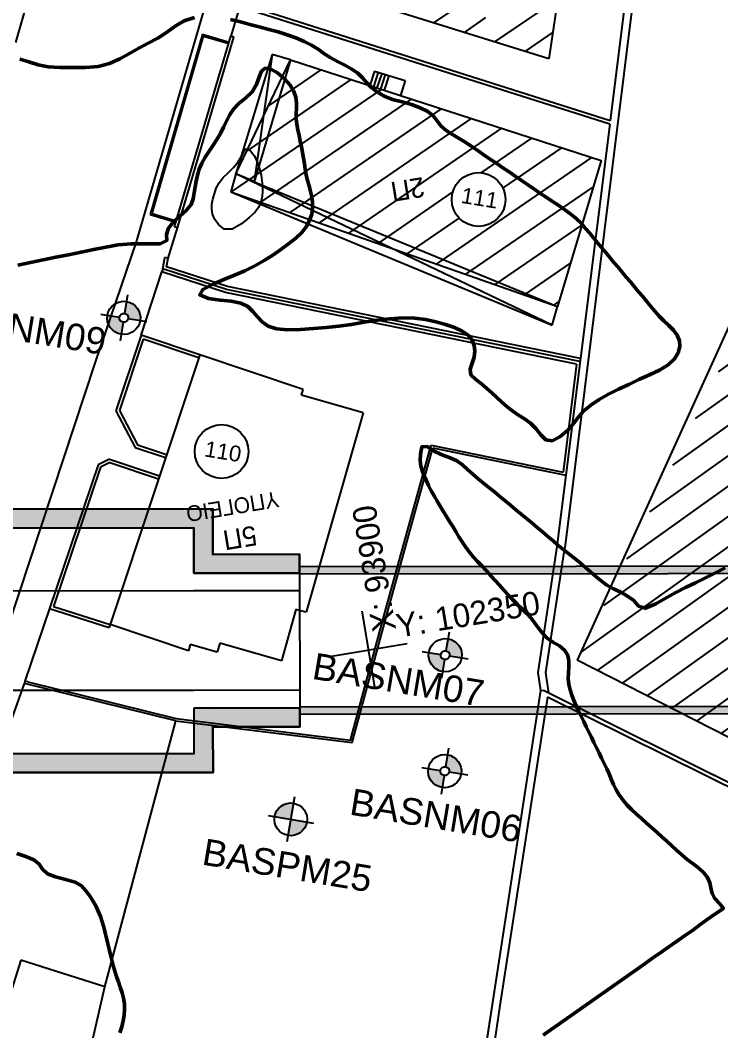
# Model space of a CAD drawing. Header units: metres. Extents: x 93017 to 94633, y 101979 to 102793.
# Drawn here: x 94087.89 to 94096.77, y 102356.58 to 102369.4 of the extents above; entities that cross this region are included whole.
import ezdxf
from ezdxf.enums import TextEntityAlignment as Align

# ---------------------------------------------------------------- set-up
doc = ezdxf.new("R2010")
doc.units = ezdxf.units.M
doc.header["$LTSCALE"] = 0.75
doc.header["$MEASUREMENT"] = 0
for name, color, linetype in [('CG_BR', 253, 'Continuous'), ('CG_KG', 253, 'KG'), ('CG_KR', 253, 'Continuous'), ('CG_KT', 253, 'Continuous'), ('CG_KTISMATA_TXT', 252, 'Continuous'), ('CG_MD', 253, 'Continuous'), ('CG_MD_FRA', 253, 'Continuous'), ('CG_MD_FRT', 253, 'Continuous'), ('CG_MD_FRT_FRA', 253, 'Continuous'), ('CG_SBL_BS', 253, 'Continuous'), ('CG_SBL_PR', 253, 'Continuous'), ('CG_SK', 253, 'Continuous'), ('COREBOREHOLES', 6, 'Continuous'), ('GEOLOGY', 7, 'Continuous'), ('GSLAYER', 7, 'Continuous'), ('HATCH DIAKINDYNEYSHS', 112, 'Continuous'), ('KANABOS', 8, 'Continuous'), ('Od_skari', 8, 'Continuous'), ('OTM Line 0.25', 2, 'Continuous'), ('OTM Solid 252', 252, 'Continuous'), ('OTM Solid 253', 253, 'Continuous'), ('proteinomenes', 3, 'Continuous'), ('ΚΤΗΡΙΑ', 7, 'Continuous')]:
    doc.layers.add(name, color=color, linetype=linetype)
doc.styles.add('ARIAL', font='ARIAL.TTF')
doc.styles.add('GRSIMP', font='grsimp')
doc.styles.add('KTISMATA', font='win-sim.shx')
doc.linetypes.add('KG', pattern='A,5,-0.5,[114,OrizLt.shx,S=1,R=0,X=0,Y=0.5],-0.5', length=6)
doc.linetypes.add('P2', pattern='A,1e-05,[114,OrizLt.shx,S=0.5,R=0,X=0,Y=0],-0.5,[114,OrizLt.shx,S=1,R=0,X=0,Y=0],-0.5', length=1.00001)
doc.linetypes.add('P3', pattern='A,1e-05,[114,OrizLt.shx,S=0.5,R=0,X=0,Y=0],-0.5,[114,OrizLt.shx,S=0.5,R=0,X=0,Y=0],-0.5,[114,OrizLt.shx,S=1,R=0,X=0,Y=0],-0.5', length=1.50001)

# ---------------------------------------------------------------- blocks, each defined once
blk = doc.blocks.new('ARI_KAN')
at = {"layer": 'OTM Solid 252', "style": 'GRSIMP'}
blk.add_text('X:', height=1.499999999999999, rotation=90, dxfattribs=at).set_placement((1.199999999982538, 0.9999999999854481), align=Align.MIDDLE_LEFT)
blk.add_text('Y:', height=1.499999999999999, dxfattribs=at).set_placement((1.999999999985448, 1.199999999982538), align=Align.MIDDLE_LEFT)
blk.add_attdef('X', text='', height=1.499999999999999, rotation=90, dxfattribs=at).set_placement((1.199999999982538, 3.499999999970896), align=Align.MIDDLE_LEFT)
blk.add_attdef('Y', text='', height=1.499999999999999, dxfattribs=at).set_placement((4.5, 1.199999999982538), align=Align.MIDDLE_LEFT)
blk = doc.blocks.new('cross')
at = {"layer": 'GEOLOGY', "color": 6}
for p, q in [((11345.51116500916, -2144.537838589069), (11345.51116500916, -2149.537838589069)), ((11343.01116500916, -2147.037838589069), (11348.01116500916, -2147.037838589069))]:
    blk.add_line(p, q, dxfattribs=at)
blk = doc.blocks.new('XAIDARI')
at = {"layer": 'Od_skari'}
for p, q in [((93910.98803079165, 102356.0400996047), (93910.5189369884, 102353.1985620759)), ((93910.51893877418, 102353.1985621612), (93910.98803350174, 102356.0400995481)), ((93910.98803079165, 102356.0400996047), (93941.8207174417, 102350.9501159172)), ((93941.8207185162, 102350.9501059531), (93910.98803350049, 102356.0400995483)), ((93911.97655058542, 102354.6606690637), (93911.50745678214, 102351.8191315349)), ((93911.97655058542, 102354.6606690637), (93942.80923723547, 102349.5706853762)), ((93942.80923786674, 102349.5706750945), (93911.97655285228, 102354.6606686895)), ((93905.092384138, 102354.0943992049), (93904.89692876438, 102352.9104240375)), ((93905.092384138, 102354.0943992049), (93910.5189369884, 102353.1985620759)), ((93910.51893877608, 102353.1985621609), (93905.092386212, 102354.094401036)), ((93904.89692171669, 102352.910372982), (93911.50744973446, 102351.8190804794)), ((93906.08090393175, 102352.7149686639), (93910.32348161479, 102352.0145869085)), ((93910.32348302011, 102352.0145870566), (93906.08090556241, 102352.7149701769)), ((93904.7145047183, 102351.8053780555), (93911.32503273607, 102350.7140855529)), ((93905.89847982301, 102351.6099223015), (93910.14105750604, 102350.9095405461)), ((93911.32503273607, 102350.7140855529), (94019.85608974418, 102332.7973429722)), ((93903.68836400687, 102345.5895084269), (93910.29889202463, 102344.4982159243)), ((93904.87233911161, 102345.3940526728), (93909.11491679466, 102344.6936709174)), ((93903.50593776579, 102344.4844629667), (93903.31048239219, 102343.3004877993)), ((93903.5059309745, 102344.4844163743), (93910.11645899227, 102343.3931238717)), ((93908.9324893331, 102343.5886264296), (93904.68991187529, 102344.2890095499)), ((93904.68991293316, 102344.289007593), (93908.93249061621, 102343.5886258377)), ((93910.29889202463, 102344.4982159243), (94018.82994903275, 102326.5814733436)), ((93908.73703357902, 102342.4046513251), (93903.31048101677, 102343.3004901999)), ((93903.31048239219, 102343.3004877993), (93908.73703524261, 102342.4046506703)), ((93910.11645899244, 102343.3931238716), (93909.64737405004, 102340.5516316526)), ((93908.26794092463, 102339.5631126763), (93908.73703357902, 102342.4046513251)), ((93908.73703524261, 102342.4046506703), (93908.26794350905, 102339.5631118589)), ((93909.64737405004, 102340.5516316526), (93940.48006070008, 102335.4616479651)), ((93908.26794350905, 102339.5631118589), (93939.10063015911, 102334.4731281714))]:
    blk.add_line(p, q, dxfattribs=at)

msp = doc.modelspace()

# ---------------------------------------------------------------- hatches: boundary and pattern name
at = {"layer": 'COREBOREHOLES'}
h = msp.add_hatch(color=253, dxfattribs=at)
edge = h.paths.add_edge_path()
edge.add_ellipse((94091.32069038588, 102359.2652889137), major_axis=(-0.1210998515356062, 0.1689888606858862), ratio=0.9999999999999435, start_angle=-44.99999999399159, end_angle=45.00000000466547)
edge.add_line((94091.11556669032, 102359.2991515568), (94091.32069038585, 102359.2652889137))
edge.add_line((94091.32069038584, 102359.2652889137), (94091.35455302897, 102359.4704126093))
edge = h.paths.add_edge_path()
edge.add_ellipse((94091.3206903859, 102359.2652889137), major_axis=(-0.1210998515356029, 0.1689888606858815), ratio=0.9999999999999596, start_angle=135.0000000006676, end_angle=225.000000010002)
edge.add_line((94091.52581408145, 102359.2314262706), (94091.32069038585, 102359.2652889137))
edge.add_line((94091.32069038584, 102359.2652889137), (94091.28682774278, 102359.0601652181))
at = {"layer": 'HATCH DIAKINDYNEYSHS', "ltscale": 15}
h = msp.add_hatch(dxfattribs=at)
h.set_pattern_fill('ANSI31', color=256, scale=2.5, angle=180, style=0)
h.set_pattern_definition([(215.625928874179, (93795.67230238154, 102500.5810763946), (0.182028398309623, -0.2540116379397472), [])])
h.paths.add_polyline_path([(94104.26134590452, 102356.5949416142), (94094.94983702223, 102361.2817530563), (94100.60560596596, 102372.818536095), (94100.19871736014, 102373.0265869573), (94102.02163435769, 102376.6026326254), (94103.59970761462, 102375.8094753365), (94103.66734976492, 102375.9440567996), (94105.61255879376, 102374.9540748157), (94104.40111140876, 102372.4791282159), (94107.16074196008, 102371.1283325199), (94106.42921996824, 102369.9303109435), (94105.30071895465, 102367.4959582628), (94109.99743606936, 102365.107850472), (94109.81270623108, 102363.9888454678), (94108.10212680003, 102360.5820771805), (94103.01734701685, 102363.1584647277), (94102.73239917528, 102362.5953628682), (94106.84435651566, 102360.5145788167), (94104.990072853, 102356.8263283766)])
h = msp.add_hatch(dxfattribs=at)
h.set_pattern_fill('ANSI31', color=256, scale=0.09999999999999998, angle=529.4408011586834, style=0)
h.set_pattern_definition([(214.4408011586833, (109260.2785531341, 125634.6140723832), (0.1795635332584616, -0.2618457323000268), [])])
h.paths.add_polyline_path([(94094.70290868476, 102365.7678185889), (94095.25671523673, 102367.6186607139), (94092.71108741147, 102368.4433249365), (94091.31815090217, 102368.8945711447), (94090.62304921038, 102367.4507349878), (94090.56292060946, 102367.2232390908)])
h.paths.add_polyline_path([(94093.36527045324, 102367.0689793901, -1), (94094.03807940203, 102367.1808544954, -1)], flags=16)
h.paths.add_polyline_path([(94092.2773983398, 102370.356040993), (94092.07148598015, 102369.6958658252), (94094.59356518378, 102368.9092150917), (94094.8582634136, 102370.7021169092), (94092.10267334312, 102371.5779847779), (94091.7844220658, 102370.5018287021)])
h.paths.add_polyline_path([(94094.26370131786, 102369.8014478772, -1), (94093.5908923691, 102369.6895727719, -1)], flags=16)
h.paths.add_polyline_path([(94093.96239336068, 102367.0276027692), (94093.48450743267, 102366.9481395893), (94093.43516462459, 102367.2448837378), (94093.91305055257, 102367.3243469177)], flags=8)
h.paths.add_polyline_path([(94093.05850077787, 102367.485092164), (94092.48894010135, 102367.3903852479), (94092.5504507788, 102367.0204643961), (94093.12001145529, 102367.1151713122)], flags=24)
h.paths.add_polyline_path([(94094.18801527651, 102369.648196151), (94093.67406248604, 102369.56273575), (94093.62471967793, 102369.8594798985), (94094.13867246843, 102369.9449402995)], flags=8)
h.paths.add_polyline_path([(94093.60847357858, 102370.4332929678), (94093.03891290209, 102370.3385860517), (94093.10042357951, 102369.9686651999), (94093.66998425603, 102370.063372116)], flags=24)
at = {"layer": 'OTM Solid 253'}
h = msp.add_hatch(color=256, dxfattribs=at)
h.paths.add_polyline_path([(94066.04297284147, 102348.9890662321), (94063.17427793283, 102350.9332552529), (94068.01108944601, 102358.6217444422), (94067.85677550276, 102358.7188235662), (94067.85480828848, 102360.4079134685), (94066.75481986081, 102360.409541311), (94066.75473272792, 102360.6495509737), (94068.09452520855, 102360.6511113755), (94068.09956592307, 102358.9591064971), (94068.32366195283, 102358.8181281813), (94063.39205105024, 102350.9789479678), (94066.13273637871, 102349.121514363)])
h.paths.add_polyline_path([(94091.4345096633, 102360.6782843667), (94091.43478918135, 102360.4382845294), (94090.33478992748, 102360.4370033301), (94090.33546077007, 102359.8610043331), (94084.08546473643, 102359.853725217), (94084.08676449534, 102358.7377259739), (94074.70490940183, 102358.7267993091), (94074.59686458351, 102358.6462619351), (94074.59746972671, 102358.1266737715), (94073.83747024214, 102358.1257886311), (94073.83686509896, 102358.6453767947), (94073.72863297681, 102358.7256622796), (94070.57877617086, 102358.7219937696), (94069.6893327146, 102357.308154016), (94069.18147126188, 102357.6276485306), (94065.2431225481, 102351.3673360442), (94066.90115399679, 102350.2431017503), (94066.81119738896, 102350.1113278012), (94065.03381988463, 102351.3164860488), (94069.37483702022, 102358.2384666755), (94069.51417875297, 102358.1508791104), (94069.26920911996, 102357.7614807702), (94069.63910153114, 102357.528782274), (94070.54070391481, 102358.9619495912), (94073.67373651775, 102358.9655985067), (94073.99677133851, 102358.7259745695), (94073.99728378827, 102358.2859748679), (94074.43728348987, 102358.2864873177), (94074.43677104011, 102358.7264870192), (94074.75924682477, 102358.9668627564), (94083.84648514005, 102358.9774462931), (94083.84518538127, 102360.0934455357), (94090.09518114575, 102360.1007216947), (94090.09451057212, 102360.6767237243)])
h.paths.add_polyline_path([(94066.7525368918, 102362.3575399733), (94068.09253597165, 102362.3591103827), (94068.0905653808, 102364.051099468), (94069.28787805453, 102364.0524939294), (94069.28401844516, 102367.3664324582), (94071.90670318065, 102367.3694869924), (94071.91028327197, 102364.2955483008), (94071.91056279001, 102364.0555484635), (94073.66780607658, 102364.0575950533), (94073.99026680825, 102364.297974608), (94073.98975198185, 102364.7379743068), (94074.42975168067, 102364.7384891332), (94074.43026650707, 102364.2984894344), (94074.7533163836, 102364.058859303), (94078.65531403257, 102364.0634038025), (94082.25205343962, 102362.95159202), (94082.92083387452, 102362.9523709213), (94083.24514936202, 102364.0087493546), (94083.8406245784, 102364.0094428803), (94083.84185445779, 102362.9534435965), (94090.09185021895, 102362.9607227123), (94090.09252105092, 102362.3847328699), (94091.4325201421, 102362.3862935123), (94091.43224063503, 102362.6262839343), (94090.33224190843, 102362.6250027355), (94090.33157107483, 102363.2010019911), (94084.08157477707, 102363.1937228747), (94084.08034489758, 102364.2497222356), (94083.06771188317, 102364.2485428631), (94082.73725405689, 102363.1721572626), (94082.35258357973, 102363.1717092522), (94078.69617999809, 102364.3034515585), (94074.69841517744, 102364.2987955245), (94074.59017231128, 102364.3790880729), (94074.58956436155, 102364.8986762332), (94073.82956488177, 102364.8977869876), (94073.83017283151, 102364.3781988273), (94073.7221252414, 102364.2976584794), (94072.07028316344, 102364.2957346461), (94072.06651672679, 102367.5296732292), (94069.12383220832, 102367.5262460043), (94069.12759864499, 102364.2923074212), (94067.8502860255, 102364.2908197872), (94067.85225662771, 102362.5988209349), (94066.75225737375, 102362.5975398106)])
msp.add_hatch(color=256, dxfattribs=at).paths.add_polyline_path([(94066.7525368918, 102362.3575399733), (94066.75225737375, 102362.5975398106), (94067.85225662771, 102362.5988209349), (94067.8502860255, 102364.2908197872), (94069.12759864499, 102364.2923074212), (94069.12383220832, 102367.5262460043), (94072.06651672679, 102367.5296732292), (94072.07028316344, 102364.2957346461), (94073.7221252414, 102364.2976584794), (94073.83017283151, 102364.3781988273), (94073.82956488177, 102364.8977869876), (94074.58956436155, 102364.8986762332), (94074.59017231128, 102364.3790880729), (94074.69841517744, 102364.2987955245), (94078.69617999809, 102364.3034515585), (94082.35258357973, 102363.1717092522), (94082.73725405689, 102363.1721572626), (94083.06771188317, 102364.2485428631), (94084.08034489758, 102364.2497222356), (94084.08157477707, 102363.1937228747), (94090.33157107483, 102363.2010019911), (94090.33224190843, 102362.6250027355), (94091.43224063503, 102362.6262839343), (94091.4325201421, 102362.3862935123), (94090.09252105092, 102362.3847328699), (94090.09185021895, 102362.9607227123), (94083.84185445779, 102362.9534435965), (94083.8406245784, 102364.0094428803), (94083.24514936202, 102364.0087493546), (94082.92083387452, 102362.9523709213), (94082.25205343962, 102362.95159202), (94078.65531403257, 102364.0634038025), (94074.7533163836, 102364.058859303), (94074.43026650707, 102364.2984894344), (94074.42975168067, 102364.7384891332), (94073.98975198185, 102364.7379743068), (94073.99026680825, 102364.297974608), (94073.66780607658, 102364.0575950533), (94071.91056279001, 102364.0555484635), (94071.91028327197, 102364.2955483008), (94071.90670318065, 102367.3694869924), (94069.28401844516, 102367.3664324582), (94069.28787805453, 102364.0524939294), (94068.0905653808, 102364.051099468), (94068.09253597165, 102362.3591103827)])
h = msp.add_hatch(color=256, dxfattribs=at)
h.paths.add_polyline_path([(94109.55249038136, 102362.4125823107), (94109.56737943889, 102362.5027730997), (94109.4286403128, 102362.5010592732), (94109.13005873532, 102362.4978363179), (94108.8313636537, 102362.4950427676), (94108.53255596437, 102362.4926440173), (94108.23363636559, 102362.4906054212), (94107.93506044292, 102362.4888944582), (94107.63586443232, 102362.4874714753), (94107.33655813761, 102362.4863046082), (94107.03714188698, 102362.4853590355), (94106.7376159312, 102362.4845998972), (94106.43798045564, 102362.4839922944), (94106.1382355928, 102362.4835012901), (94105.83838143409, 102362.4830919087), (94105.53842208674, 102362.4827291412), (94105.43842417636, 102362.482612534), (94091.43246293854, 102362.466310556), (94091.43256769227, 102362.3763106169), (94105.43852893013, 102362.392612595), (94105.5385270353, 102362.3927292024), (94105.83849027901, 102362.3930919745), (94106.1383584665, 102362.3935013739), (94106.43812788112, 102362.3939924151), (94106.73779843134, 102362.3946000822), (94107.03736998473, 102362.3953593246), (94107.33684235578, 102362.396305057), (94107.63621529369, 102362.3974721592), (94107.93548847013, 102362.398895476), (94108.23420111113, 102362.4006071798), (94108.53322408875, 102362.4026464808), (94108.83214573548, 102362.405046146), (94109.13096529219, 102362.4078408605), (94109.42968186183, 102362.4110652729)])
h.paths.add_polyline_path([(94109.25839824643, 102360.6311128208), (94109.27328319754, 102360.7212787353), (94109.14796826986, 102360.7199260584), (94108.84681411352, 102360.7171095095), (94108.5457551328, 102360.7146926864), (94108.2447920962, 102360.7126401544), (94107.94351460977, 102360.7109145576), (94107.64279458974, 102360.7094849813), (94107.3421721012, 102360.7083134712), (94107.04164747469, 102360.7073647443), (94106.74122096249, 102360.7066035519), (94106.44089275107, 102360.7059946795), (94106.14066297331, 102360.705502947), (94105.8405317211, 102360.705093209), (94105.54049540384, 102360.70473035), (94105.440493645, 102360.7046137384), (94091.43453190135, 102360.6883117597), (94091.43463665512, 102360.5983118207), (94105.44059839874, 102360.6146137993), (94105.5406003524, 102360.6147304112), (94105.84064056553, 102360.6150932748), (94106.14078584083, 102360.6155030309), (94106.44104015769, 102360.6159948002), (94106.74140342424, 102360.6166037369), (94107.04187550748, 102360.6173650332), (94107.34245622097, 102360.6183139196), (94107.64314531235, 102360.6194856646), (94107.94394245095, 102360.6209155745), (94108.2453567216, 102360.6226419121), (94108.54642325718, 102360.62469515), (94108.84759619532, 102360.6271128879), (94109.1488748267, 102360.6299306009)])
at = {"layer": 'proteinomenes'}
h = msp.add_hatch(color=253, dxfattribs=at)
edge = h.paths.add_edge_path()
edge.add_ellipse((94089.20464720784, 102365.6239826226), major_axis=(0.1713547047440084, 0.1227952494613624), ratio=0.9999999999999957, start_angle=405.0000000108557, end_angle=675.000000000848)
edge.add_line((94089.41264263514, 102365.5896459025), (94089.26012740393, 102365.6148237291))
edge.add_ellipse((94089.20464720782, 102365.6239826226), major_axis=(0.0457067385864361, 0.032754107190529), ratio=1, start_angle=405.00000002077604, end_angle=675.0000000020934, ccw=False)
edge.add_line((94089.21380610128, 102365.6794628187), (94089.2389839279, 102365.8319780499))
edge = h.paths.add_edge_path(flags=17)
edge.add_ellipse((94089.20464720782, 102365.6239826226), major_axis=(0.0457067385864361, 0.032754107190529), ratio=1, start_angle=584.9999999795186, end_angle=854.9999999969039, ccw=False)
edge.add_line((94089.1954883143, 102365.5685024265), (94089.17031048768, 102365.4159871953))
edge.add_ellipse((94089.20464720784, 102365.6239826226), major_axis=(0.1713547047440084, 0.1227952494613624), ratio=0.9999999999999957, start_angle=584.9999999893832, end_angle=854.9999999990893)
edge.add_line((94088.99665178053, 102365.6583193428), (94089.14916701171, 102365.6331415161))
h = msp.add_hatch(color=253, dxfattribs=at)
edge = h.paths.add_edge_path()
edge.add_ellipse((94093.27898508166, 102361.3469603629), major_axis=(0.1713547047440084, 0.1227952494613624), ratio=0.9999999999999957, start_angle=405.0000000108557, end_angle=675.000000000848)
edge.add_line((94093.48698050897, 102361.3126236428), (94093.33446527776, 102361.3378014694))
edge.add_ellipse((94093.27898508165, 102361.3469603629), major_axis=(0.0457067385864361, 0.032754107190529), ratio=1, start_angle=405.00000002077604, end_angle=675.0000000020934, ccw=False)
edge.add_line((94093.28814397512, 102361.4024405591), (94093.31332180175, 102361.5549557903))
edge = h.paths.add_edge_path(flags=17)
edge.add_ellipse((94093.27898508165, 102361.3469603629), major_axis=(0.0457067385864361, 0.032754107190529), ratio=1, start_angle=584.9999999795186, end_angle=854.9999999969039, ccw=False)
edge.add_line((94093.26982618813, 102361.2914801668), (94093.2446483615, 102361.1389649356))
edge.add_ellipse((94093.27898508166, 102361.3469603629), major_axis=(0.1713547047440084, 0.1227952494613624), ratio=0.9999999999999957, start_angle=584.9999999893832, end_angle=854.9999999990893)
edge.add_line((94093.07098965437, 102361.3812970831), (94093.22350488555, 102361.3561192564))
h = msp.add_hatch(color=253, dxfattribs=at)
edge = h.paths.add_edge_path()
edge.add_ellipse((94093.2728761252, 102359.876643771), major_axis=(0.1713547047440084, 0.1227952494613624), ratio=0.9999999999999957, start_angle=405.0000000108557, end_angle=675.000000000848)
edge.add_line((94093.4808715525, 102359.8423070508), (94093.32835632129, 102359.8674848775))
edge.add_ellipse((94093.27287612518, 102359.876643771), major_axis=(0.0457067385864361, 0.032754107190529), ratio=1, start_angle=405.00000002077604, end_angle=675.0000000020934, ccw=False)
edge.add_line((94093.28203501865, 102359.9321239671), (94093.30721284528, 102360.0846391983))
edge = h.paths.add_edge_path(flags=17)
edge.add_ellipse((94093.27287612518, 102359.876643771), major_axis=(0.0457067385864361, 0.032754107190529), ratio=1, start_angle=584.9999999795186, end_angle=854.9999999969039, ccw=False)
edge.add_line((94093.26371723166, 102359.8211635749), (94093.23853940504, 102359.6686483437))
edge.add_ellipse((94093.2728761252, 102359.876643771), major_axis=(0.1713547047440084, 0.1227952494613624), ratio=0.9999999999999957, start_angle=584.9999999893832, end_angle=854.9999999990893)
edge.add_line((94093.06488069789, 102359.9109804911), (94093.21739592907, 102359.8858026645))

# ---------------------------------------------------------------- linework, layer by layer
at = {"layer": 'CG_BR'}
for p, q in [((94091.08510750142, 102368.9656507633), (94090.62304921038, 102367.4507349878)), ((94091.31815090217, 102368.8945711447), (94091.08510750142, 102368.9656507633)), ((94090.8566131873, 102367.3520949101), (94090.62304921038, 102367.4507349878))]:
    msp.add_line(p, q, dxfattribs=at)
at = {"layer": 'CG_KG'}
for p, q in [((94090.65075012375, 102369.492373688), (94090.5627994512, 102369.1967557067)), ((94089.76586548914, 102366.3829787264), (94089.88450099324, 102366.7668491872)), ((94089.42492498009, 102365.4039340182), (94089.68769943909, 102366.2076081056)), ((94088.2620128504, 102361.9384453688), (94087.95085139165, 102361.0156249781)), ((94086.99522908498, 102358.3227227859), (94087.94552778144, 102360.988158343)), ((94088.96356041738, 102357.1415213093), (94089.86497642475, 102360.5124258646)), ((94088.46858718462, 102354.9869802498), (94088.96356041738, 102357.1415213093))]:
    msp.add_line(p, q, dxfattribs=at)
at = {"layer": 'CG_KR'}
for p, q in [((94087.83408564943, 102369.1173172015), (94089.86808593982, 102376.0376104186)), ((94089.3643594151, 102366.5893845517), (94090.5783998828, 102370.7476868461)), ((94090.20216559191, 102369.2211032582), (94089.53973949602, 102366.9331000978)), ((94090.20216559191, 102369.2211032582), (94090.54032292333, 102369.1209021941)), ((94089.53973949602, 102366.9331000978), (94089.86360803197, 102366.837133017)), ((94089.56447785415, 102366.9466293076), (94089.86929012695, 102366.856308882)), ((94088.84693130257, 102365.0632267234), (94089.3643594151, 102366.5893845517)), ((94088.31068612167, 102363.4354609419), (94088.84693130257, 102365.0632267234)), ((94086.89113143148, 102359.1579674912), (94088.31068612167, 102363.4354609419))]:
    msp.add_line(p, q, dxfattribs=at)
at = {"layer": 'CG_KR', "flags": 128}
for points in [[(94079.35426066362, 102343.7898844952, 1.46819328845689e-06), (94076.78715320272, 102345.638087214, 7.322925953165289e-06)], [(94078.30565908091, 102345.5334307156, -3.369902309286781e-06), (94080.41938797027, 102344.0085562781, -0.000360919295216084)]]:
    msp.add_lwpolyline(points, format="xyb", dxfattribs=at)
at = {"layer": 'CG_KR'}
msp.add_lwpolyline([(94089.56447785415, 102366.9466293076), (94090.21577971434, 102369.1962096361), (94090.53464082835, 102369.1017263291)], dxfattribs=at)
at = {"layer": 'CG_KT'}
for p, q in [((94094.8582634136, 102370.7021169092), (94094.59356518378, 102368.9092150917)), ((94094.59356518378, 102368.9092150917), (94091.59044594629, 102369.8459049259)), ((94091.31815090217, 102368.8945711447), (94090.85605884879, 102367.3502422902)), ((94090.85605884879, 102367.3502422902), (94094.70290868479, 102365.7678185889)), ((94096.88997738968, 102365.5518181684), (94094.94983702223, 102361.2817530563)), ((94090.1679151936, 102365.1556426115), (94089.03115898842, 102361.7340386703)), ((94091.48001525577, 102364.7146919715), (94090.1679151936, 102365.1556426115)), ((94091.45861774936, 102364.6429760359), (94091.48001525577, 102364.7146919715)), ((94092.23916460612, 102364.4192119826), (94091.45861774936, 102364.6429760359)), ((94092.23916460612, 102364.4192119826), (94091.51416861938, 102361.8902385823)), ((94091.3869336631, 102361.9267137911), (94091.20210539928, 102361.2747144263)), ((94091.51416861938, 102361.8902385823), (94091.3869336631, 102361.9267137911)), ((94090.02449691697, 102361.4006589474), (94089.03115898842, 102361.7340386704)), ((94090.04494379708, 102361.4829157611), (94090.02449691697, 102361.4006589474)), ((94090.38912773179, 102361.3842464863), (94090.04494379708, 102361.4829157611)), ((94090.42006094856, 102361.4989078038), (94090.38912773179, 102361.3842464863)), ((94091.20210539928, 102361.2747144263), (94090.42006094856, 102361.4989078038)), ((94098.81183035116, 102359.3182502674), (94094.94983702223, 102361.2817530563)), ((94087.8993352358, 102357.4815537222), (94087.38367206315, 102355.8676436573)), ((94088.96356041738, 102357.1415213093), (94087.8993352358, 102357.4815537222))]:
    msp.add_line(p, q, dxfattribs=at)
msp.add_lwpolyline([(94091.31815090217, 102368.8945711447), (94092.71108741147, 102368.4433249365), (94095.25671523673, 102367.6186607139), (94094.70290868476, 102365.7678185889)], dxfattribs=at)
at = {"layer": 'CG_MD'}
for p, q in [((94095.81840625839, 102370.9134024729), (94094.79334351429, 102362.7092336243)), ((94095.36379991318, 102368.081506212), (94090.67174442639, 102369.5699958973)), ((94095.3688432342, 102368.1218708215), (94090.72196726216, 102369.5960279308)), ((94089.84614926335, 102366.7782133771), (94090.5627994512, 102369.1967557067)), ((94089.88450099324, 102366.7668491872), (94090.6011511811, 102369.1853915167)), ((94090.6011511811, 102369.1853915167), (94090.5627994512, 102369.1967557067)), ((94089.88450099324, 102366.7668491872), (94089.84614926335, 102366.7782133771)), ((94089.70009972263, 102366.2456374754), (94089.72651736348, 102366.3901707363)), ((94089.76586548914, 102366.3829787264), (94089.72651736348, 102366.3901707363)), ((94089.74573272967, 102366.27283061), (94089.76586548914, 102366.3829787264)), ((94089.70009972263, 102366.2456374754), (94089.68769943909, 102366.2076081056)), ((94090.49552525976, 102365.9441993437), (94089.68769943909, 102366.2076081056)), ((94090.50792554326, 102365.9822287135), (94089.70009972263, 102366.2456374754)), ((94090.51815490643, 102366.020965958), (94089.74573272967, 102366.27283061)), ((94094.9873820915, 102365.068817102), (94090.50792554326, 102365.9822287135)), ((94094.99235597928, 102365.1086259971), (94090.51815490643, 102366.020965958)), ((94094.94309870052, 102365.0370238571), (94090.49552525976, 102365.9441993437)), ((94089.42492498009, 102365.4039340182), (94089.10487497397, 102364.4462656656)), ((94089.45018471446, 102365.3533183504), (94089.14820911695, 102364.4497351437)), ((94090.1679151936, 102365.1556426115), (94089.42492498009, 102365.4039340182)), ((94090.15530379664, 102365.1176826643), (94089.45018471446, 102365.3533183504)), ((94089.10487497397, 102364.4462656656), (94089.34879960943, 102363.9803659208)), ((94089.14820911695, 102364.4497351437), (94089.37674293623, 102364.0132320907)), ((94089.34879960943, 102363.9803659208), (94089.73484404851, 102363.8521107459)), ((94089.37674293623, 102364.0132320907), (94089.74745542606, 102363.8900706347)), ((94092.54777964641, 102361.8934697857), (94093.12121840823, 102363.9748945095)), ((94093.09974090484, 102364.0098857942), (94094.7721961595, 102363.6691921696)), ((94093.12121840823, 102363.9748945095), (94094.80779812287, 102363.6315029382)), ((94089.02481194653, 102363.8316078814), (94088.87800907443, 102363.7585383478)), ((94089.02786174344, 102363.7884448956), (94088.91060727189, 102363.7300827571)), ((94089.02481194653, 102363.8316078814), (94089.65812928035, 102363.6212014692)), ((94089.02786174344, 102363.7884448956), (94089.6455179028, 102363.5832415805)), ((94088.87800907443, 102363.7585383478), (94088.2620128504, 102361.9384453688)), ((94088.91060727189, 102363.7300827571), (94088.31293574828, 102361.9641340362)), ((94094.55576439083, 102361.1264246184), (94094.79334351429, 102362.7092336243)), ((94088.2620128504, 102361.9384453688), (94089.01854761087, 102361.6960787816)), ((94088.31293574828, 102361.9641340362), (94089.03075122103, 102361.7341717192)), ((94092.09904756717, 102360.2379454721), (94092.54777964641, 102361.8934697857)), ((94089.03115898842, 102361.7340386704), (94089.01854761087, 102361.6960787816)), ((94094.59368663421, 102360.8639160324), (94094.55576439083, 102361.1264246184)), ((94087.95085139165, 102361.0156249781), (94087.94412970921, 102360.9885048532)), ((94089.86497642475, 102360.5124258646), (94087.94552778144, 102360.988158343)), ((94087.99012058729, 102361.008013784), (94087.95085139165, 102361.0156249781)), ((94094.53401928267, 102360.8936225138), (94094.48787210084, 102360.896980139)), ((94094.5766494571, 102360.8165441884), (94093.97320580154, 102356.9036741007)), ((94098.85001048763, 102358.6889733053), (94094.5766494571, 102360.8165441884)), ((94089.86497642475, 102360.5124258646), (94092.09904756717, 102360.2379454721)), ((94093.97320580154, 102356.9036741007), (94092.91446895897, 102350.0579108855))]:
    msp.add_line(p, q, dxfattribs=at)
at = {"layer": 'CG_MD', "flags": 128}
for points in [[(94095.71642761418, 102370.9037892536), (94095.3688432342, 102368.1218708215)], [(94095.36379991318, 102368.081506212), (94094.80779812287, 102363.6315029382)], [(94094.94309870052, 102365.0370238571), (94094.7721961595, 102363.6691921696)]]:
    msp.add_lwpolyline(points, dxfattribs=at)
at = {"layer": 'CG_MD'}
msp.add_lwpolyline([(94087.99012058726, 102361.0080137839), (94089.8704339865, 102360.5419809172), (94092.07689544966, 102360.2708926797), (94092.51884070368, 102361.9013781011), (94093.10053641349, 102364.0097237422)], dxfattribs=at)
at = {"layer": 'CG_MD_FRA'}
for p, q in [((94094.48787210084, 102360.896980139), (94093.87437743609, 102356.9189369566)), ((94098.87232554326, 102358.7337174587), (94094.53401928267, 102360.8936225138))]:
    msp.add_line(p, q, dxfattribs=at)
at = {"layer": 'CG_MD_FRT'}
for p, q in [((94094.69426808984, 102362.7228565499), (94094.45468603628, 102361.1267035442)), ((94094.45468603628, 102361.1267035442), (94094.48787210084, 102360.896980139))]:
    msp.add_line(p, q, dxfattribs=at)
at = {"layer": 'CG_MD_FRT', "flags": 128}
msp.add_lwpolyline([(94094.80779812287, 102363.6315029382), (94094.69426808984, 102362.7228565499)], dxfattribs=at)
at = {"layer": 'CG_MD_FRT_FRA'}
msp.add_line((94093.87437743609, 102356.9189369566), (94092.80416294822, 102349.998959599), dxfattribs=at)
at = {"layer": 'CG_SBL_BS'}
for p, q in [((94090.62304921038, 102367.4507349878), (94090.56292060946, 102367.2232390908)), ((94094.63280514526, 102365.5335299486), (94090.62318719807, 102367.450681676, 14.16)), ((94090.56292060946, 102367.2232390908), (94094.63280514526, 102365.5335299486)), ((94090.56292060946, 102367.2232390908), (94094.70290868479, 102365.7678185889)), ((94094.63280514526, 102365.5335299486), (94094.70290868476, 102365.7678185889))]:
    msp.add_line(p, q, dxfattribs=at)
at = {"layer": 'CG_SBL_BS', "flags": 128}
for points in [[(94090.62304921038, 102367.4507349878), (94091.31815090217, 102368.8945711447)], [(94091.08510750142, 102368.9656507633), (94090.8566131873, 102367.3520949101)]]:
    msp.add_lwpolyline(points, dxfattribs=at)
at = {"layer": 'CG_SBL_PR', "linetype": 'P3'}
msp.add_line((94094.80779812287, 102363.6315029382), (94094.69426808984, 102362.7228565499), dxfattribs=at)
at = {"layer": 'CG_SBL_PR', "linetype": 'P2', "flags": 128}
for points in [[(94094.69426808984, 102362.7228565499), (94094.45468603628, 102361.1267035442)], [(94094.45468603628, 102361.1267035442), (94094.48787210084, 102360.896980139)], [(94093.87437743609, 102356.9189369566), (94092.80416294822, 102349.998959599)]]:
    msp.add_lwpolyline(points, dxfattribs=at)
at = {"layer": 'CG_SBL_PR', "linetype": 'P3', "flags": 128}
for points in [[(94094.48787210084, 102360.896980139), (94093.87437743609, 102356.9189369566)], [(94098.87232554326, 102358.7337174587), (94094.53401928267, 102360.8936225138)]]:
    msp.add_lwpolyline(points, dxfattribs=at)
at = {"layer": 'CG_SK'}
for points in [[(94092.38210964503, 102368.7525515026), (94092.3226948324, 102368.5691459466)], [(94092.42777331127, 102368.7377586129), (94092.36835849861, 102368.5543530568)], [(94092.38210964503, 102368.7525515026), (94092.7731031712, 102368.6347592673)], [(94092.47343697748, 102368.7229657231), (94092.41402216483, 102368.5395601671)], [(94092.5191006437, 102368.7081728333), (94092.45968583104, 102368.5247672773)], [(94092.56476430991, 102368.6933799436), (94092.50534949728, 102368.5099743875)], [(94092.7731031712, 102368.6347592673), (94092.71108741147, 102368.4433249365)]]:
    msp.add_lwpolyline(points, dxfattribs=at)
at = {"layer": 'COREBOREHOLES', "color": 253}
for p, q in [((94091.36809808624, 102359.5524620875), (94091.27328268552, 102358.9781157399)), ((94091.03351721207, 102359.312696614), (94091.60786355968, 102359.2178812133))]:
    msp.add_line(p, q, dxfattribs=at)
msp.add_ellipse((94091.32069038591, 102359.2652889137), major_axis=(0.1689888606937459, 0.1210998515412385), ratio=0.9999999999999951, start_param=5.497787143782135, end_param=11.78097245096172, dxfattribs=at)
at = {"layer": 'GEOLOGY', "color": 2}
msp.add_lwpolyline([(94073.82956488177, 102364.8977869876), (94074.58956436155, 102364.8986762332), (94074.59017231128, 102364.3790880729), (94074.69841517744, 102364.2987955245), (94078.69617999809, 102364.3034515585), (94082.35258357973, 102363.1717092522), (94082.73725405689, 102363.1721572626), (94083.06771188317, 102364.2485428631), (94084.08034489758, 102364.2497222356), (94084.08157477707, 102363.1937228747), (94090.33157107483, 102363.2010019911), (94090.33224190843, 102362.6250027355), (94091.43224063503, 102362.6262839343), (94091.4325201421, 102362.3862935123), (94090.09252105092, 102362.3847328699), (94090.09185021895, 102362.9607227123), (94083.84185445779, 102362.9534435965), (94083.8406245784, 102364.0094428803), (94083.24514936202, 102364.0087493546), (94082.92083387452, 102362.9523709213), (94082.25205343962, 102362.95159202), (94078.65531403257, 102364.0634038025), (94074.7533163836, 102364.058859303), (94074.43026650707, 102364.2984894344)], dxfattribs=at)
at = {"layer": 'GSLAYER', "color": 1, "lineweight": 50, "flags": 128}
for points in [[(94090.10254100457, 102369.4324308506), (94089.9705811113, 102369.3894105128), (94089.85627362537, 102369.3216113667), (94089.74786415193, 102369.2444720298), (94089.63424230219, 102369.1726200296), (94089.51403830608, 102369.1086097666), (94089.39312417977, 102369.0459752397), (94089.27472414452, 102368.9782208566), (94089.15459375922, 102368.9082036701), (94089.02515935228, 102368.8486306675), (94088.87916329643, 102368.8120451912), (94088.71843997212, 102368.7986038336), (94088.55332969144, 102368.7968749456), (94088.39373028663, 102368.7985158932), (94088.24671034701, 102368.808179809), (94088.11855948716, 102368.8333826555), (94088.00217885559, 102368.8687410209), (94087.88636856727, 102368.9041326816)], [(94087.86243946347, 102366.2938525275), (94088.02244750346, 102366.3267807514), (94088.18286656815, 102366.3601684195), (94088.34212147101, 102366.3927507396), (94088.50163149444, 102366.425222718), (94088.6628320679, 102366.4583801155), (94088.82333317166, 102366.4913607629), (94088.97872617168, 102366.5223795537), (94089.13198485656, 102366.5480401434), (94089.29969594331, 102366.5620006656), (94089.4921975871, 102366.560873761), (94089.66443161276, 102366.5647711753), (94089.74799900877, 102366.6037616472), (94089.74717051815, 102366.681708996), (94089.77105338877, 102366.7632474658), (94089.83374573794, 102366.8401277621), (94089.91545281105, 102366.9140721431), (94089.99636720875, 102366.9868065872), (94090.05668153171, 102367.0600570728), (94090.08299019997, 102367.1350285436), (94090.09589839866, 102367.2101873497), (94090.10753675664, 102367.2849014206), (94090.12053837292, 102367.3594042838), (94090.13749639105, 102367.4339331072), (94090.16100395456, 102367.5087250588), (94090.19364868154, 102367.5840168069), (94090.23620910212, 102367.6598814366), (94090.28505730187, 102367.7359935888), (94090.33590721193, 102367.8119683915), (94090.38479988475, 102367.8875607721), (94090.4296740058, 102367.9633366314), (94090.46917201387, 102368.0401478415), (94090.50475595461, 102368.1180825902), (94090.54350634746, 102368.1957060637), (94090.59316981831, 102368.2714028864), (94090.66149298896, 102368.3435576842), (94090.74944338037, 102368.4130392365), (94090.83155068185, 102368.490404217), (94090.88479927354, 102368.5827690684), (94090.9187094931, 102368.6760382486), (94090.95023552765, 102368.7512696791), (94090.99632970573, 102368.7895232853), (94091.06753994446, 102368.7787639369), (94091.15368112756, 102368.7293099154), (94091.24038022902, 102368.6559947157), (94091.31326422284, 102368.5736518326), (94091.36088615915, 102368.4948391778), (94091.38575023643, 102368.4212649803), (94091.39451397324, 102368.3514074693), (94091.39383558687, 102368.2837443308), (94091.39037329482, 102368.2167532504), (94091.39069482477, 102368.1489317961), (94091.39780236976, 102368.0795609463), (94091.41003855178, 102368.0089454687), (94091.4254317721, 102367.9374591708), (94091.44201043187, 102367.8654758603), (94091.45780293236, 102367.7933693445), (94091.47117449675, 102367.7214782476), (94091.48258947971, 102367.6499219251), (94091.4933194931, 102367.5787354088), (94091.50463783232, 102367.5079535546), (94091.51781779274, 102367.4376112186), (94091.5341108919, 102367.3677405453), (94091.55321581225, 102367.2981803508), (94091.57227099457, 102367.2284506998), (94091.58817569146, 102367.1580418779), (94091.59782915562, 102367.0864441711), (94091.5981306397, 102367.013147865), (94091.5861250248, 102366.9377648938), (94091.56005685922, 102366.8609093144), (94091.51876077027, 102366.7836880967), (94091.46107549511, 102366.707211644), (94091.38583977087, 102366.6325903591), (94091.2928876403, 102366.560720603), (94091.19338720327, 102366.4900253783), (94091.09245164346, 102366.4197387894), (94090.98488996111, 102366.3509555613), (94090.86692090219, 102366.2847548703), (94090.74029051841, 102366.2220214354), (94090.60790587458, 102366.1635987164), (94090.47268722998, 102366.1087562972), (94090.33759787312, 102366.0516310622), (94090.20641635204, 102365.9854420033), (94090.16793650322, 102365.9174892258), (94090.27965359227, 102365.8702169894), (94090.42457490685, 102365.8479029149), (94090.56764097276, 102365.8347626516), (94090.68908795968, 102365.8118699288), (94090.7771895623, 102365.7670016434), (94090.84229023464, 102365.7063413521), (94090.89847685595, 102365.639197358), (94090.95908908456, 102365.5744699336), (94091.0363128806, 102365.5204293591), (94091.14223476758, 102365.4852915679), (94091.28311051778, 102365.4737001701), (94091.44525226249, 102365.4780799152), (94091.61098113007, 102365.4884138277), (94091.77187285098, 102365.5004731033), (94091.93086264894, 102365.5171335856), (94092.09101903084, 102365.5405850431), (94092.25266226995, 102365.5675406758), (94092.41524151148, 102365.5930643772), (94092.57737533844, 102365.612716271), (94092.73681647645, 102365.6225743449), (94092.89030159332, 102365.6193670341), (94093.03087056227, 102365.6022786166), (94093.15810132227, 102365.574064891), (94093.28061427426, 102365.5407401206), (94093.39454865767, 102365.5021686383), (94093.49330782928, 102365.4568922701), (94093.57029514594, 102365.4034528423), (94093.62005957562, 102365.3409154094), (94093.64660621464, 102365.2726126379), (94093.65455569274, 102365.2011847443), (94093.6447616741, 102365.1266796421), (94093.61877386394, 102365.0492265863), (94093.59428444112, 102364.9723279412), (94093.60363818091, 102364.9025478568), (94093.66498970546, 102364.8436112543), (94093.73747355904, 102364.7873751846), (94093.80531006842, 102364.7304621848), (94093.87018247237, 102364.6728890224), (94093.9338219066, 102364.6146817746), (94093.99795948321, 102364.5558666933), (94094.06423770013, 102364.4971271918), (94094.13401033709, 102364.4412878104), (94094.20816185989, 102364.3907958533), (94094.28435151515, 102364.3417161296), (94094.3587149168, 102364.2870982803), (94094.42738016913, 102364.2199779348), (94094.48974820913, 102364.1416987168), (94094.5554168036, 102364.0794886174), (94094.63591031928, 102364.0654925743), (94094.73384236236, 102364.1136123098), (94094.83303308257, 102364.1992732487), (94094.91492020132, 102364.2930232122), (94094.96947036183, 102364.3709338095), (94095.0363465116, 102364.444252019), (94095.12555528613, 102364.5176139917), (94095.23188069684, 102364.5891140472), (94095.35010804681, 102364.6568495264), (94095.47551978598, 102364.7200279657), (94095.60463241173, 102364.7806126948), (94095.73420876381, 102364.8409674644), (94095.86686223157, 102364.9012229387), (94095.9964841911, 102364.9626936544), (94096.10607505817, 102365.0295742526), (94096.18471760314, 102365.1035526857), (94096.23316930642, 102365.1815246928), (94096.25348981362, 102365.2598515024), (94096.2477387703, 102365.3348943433), (94096.2185972847, 102365.4037829215), (94096.17175669182, 102365.4673692773), (94096.11381850691, 102365.5276309454), (94096.05138444036, 102365.5865457022), (94095.99105620262, 102365.6460913241), (94095.93799830021, 102365.707815063), (94095.88644058767, 102365.7699885065), (94095.83454946941, 102365.8320622029), (94095.78243290583, 102365.8940682719), (94095.7301988574, 102365.9560388333), (94095.67795528454, 102366.018006007), (94095.62580704654, 102366.0800010125), (94095.57378047516, 102366.1420322742), (94095.52181915246, 102366.2040841956), (94095.46986271412, 102366.2661400347), (94095.41786606886, 102366.3281860753), (94095.36586233121, 102366.390224095), (94095.31390271374, 102366.4522603903), (94095.26197901412, 102366.5142975638), (94095.21005257592, 102366.5763363237), (94095.15808449523, 102366.6383773631), (94095.10603586817, 102366.7004213749), (94095.05386777798, 102366.7624690478), (94095.00047936648, 102366.8241638691), (94094.94086245648, 102366.8838346693), (94094.87228851451, 102366.9405542428), (94094.79706025735, 102366.9950518514), (94094.71792127562, 102367.0482019084), (94094.63761499702, 102367.1008787796), (94094.55820681417, 102367.1537581891), (94094.47953892392, 102367.2068642156), (94094.40118045223, 102367.2601112641), (94094.32302735138, 102367.3134564132), (94094.24500948598, 102367.3668611692), (94094.16705672076, 102367.4202870386), (94094.08903626309, 102367.4736771397), (94094.01054427397, 102367.5268957541), (94093.9315797427, 102367.579948937), (94093.85272766318, 102367.6330432301), (94093.77460815778, 102367.6863971936), (94093.69784134888, 102367.7402293876), (94093.62211435707, 102367.7944426476), (94093.54166548609, 102367.8470943875), (94093.45581475773, 102367.8979321212), (94093.37042616677, 102367.948891447), (94093.29159378374, 102368.0019848934), (94093.22541167916, 102368.0592249891), (94093.17570052453, 102368.1218777126), (94093.12677610648, 102368.184803933), (94093.05642786331, 102368.2406230715), (94092.96305103731, 102368.2881228974), (94092.85282341266, 102368.3284217422), (94092.73193686231, 102368.3626421566), (94092.60906153332, 102368.3937226131), (94092.50475562099, 102368.4344797035), (94092.41911149878, 102368.4850411203), (94092.34770811035, 102368.5424784789), (94092.28612439934, 102368.6038633948), (94092.22993930941, 102368.6662674836), (94092.17077952286, 102368.7260421531), (94092.09437973012, 102368.7794902144), (94092.00551717464, 102368.828584611), (94091.9119424304, 102368.8761180398), (94091.82140607151, 102368.9248831975), (94091.74124920106, 102368.9775217223), (94091.66681333949, 102369.0322484685), (94091.58334099103, 102369.0835038998), (94091.48932719705, 102369.1304247517), (94091.38672446011, 102369.1733756282), (94091.27746730833, 102369.2127248131), (94091.16302651854, 102369.2489355431), (94091.04437929636, 102369.2825721133), (94090.92247900579, 102369.3142037503), (94090.80237373218, 102369.3455432286), (94090.68370372776, 102369.3768508751), (94090.5569146414, 102369.4058548171)], [(94094.52039419123, 102356.5296112497), (94094.61983390854, 102356.5994304271), (94094.71927367986, 102356.6692496088), (94094.81871347473, 102356.7390687923), (94094.91815320088, 102356.8088879705), (94095.01759276618, 102356.8787071358), (94095.1170321973, 102356.9485262906), (94095.21647181918, 102357.0183454604), (94095.31591200258, 102357.0881646747), (94095.41534948588, 102357.1579836753), (94095.51478142905, 102357.2278022375), (94095.61421738562, 102357.2976211173), (94095.71366758182, 102357.367441124), (94095.81313748335, 102357.43726269), (94095.91260305376, 102357.5070839134), (94096.01202897017, 102357.5769019986), (94096.11152252628, 102357.6467254367), (94096.2123726772, 102357.7166562313), (94096.31314307032, 102357.7865807142), (94096.41156325888, 102357.8563192093), (94096.5056239045, 102357.925712704), (94096.59805279627, 102357.9949770669), (94096.69570187674, 102358.064654539), (94096.80556086329, 102358.1352982644), (94096.75370224635, 102358.196778916), (94096.69497941923, 102358.2602708112), (94096.66380918355, 102358.3269373424), (94096.64696088253, 102358.3948216109), (94096.63120385943, 102358.461966718), (94096.60332156904, 102358.5264180387), (94096.55528421077, 102358.5870566317), (94096.49196207817, 102358.6448420082), (94096.42019719255, 102358.7010513627), (94096.34683157524, 102358.7569618892), (94096.278557238, 102358.8138227827), (94096.21565648486, 102358.8716868542), (94096.15253296433, 102358.9295095672), (94096.08873788349, 102358.9872070096), (94096.02452275081, 102359.0448259602), (94095.96013907477, 102359.102413198), (94095.89583836374, 102359.1600155019), (94095.83184517737, 102359.2176748594), (94095.76732984968, 102359.2752628419), (94095.70293186649, 102359.3329987592), (94095.64049886397, 102359.3913441564), (94095.58187909273, 102359.4507606993), (94095.52892080336, 102359.5117100533), (94095.48341654902, 102359.5746395509), (94095.44539105328, 102359.6395415981), (94095.41277918633, 102359.7058708053), (94095.38339515033, 102359.7730507307), (94095.35505314739, 102359.8405049326), (94095.32556737962, 102359.9076569692), (94095.29344827429, 102359.9741103124), (94095.26096577948, 102360.0404472408), (94095.22868400556, 102360.1068293185), (94095.1964855887, 102360.1732454093), (94095.16425316516, 102360.2396843767), (94095.13186953485, 102360.3061350847), (94095.09928753498, 102360.3725864387), (94095.06663877872, 102360.4390274501), (94095.03408299305, 102360.5054471475), (94095.00177990488, 102360.5718345591), (94094.96988924124, 102360.6381787132), (94094.93860529491, 102360.7044805106), (94094.90887752647, 102360.7710002318), (94094.88238906837, 102360.838250154), (94094.86085331877, 102360.9067529498), (94094.84598367583, 102360.9770312915), (94094.83949353761, 102361.0496078518), (94094.84184823782, 102361.124643852), (94094.84693890941, 102361.2003965626), (94094.84649978168, 102361.2744985948), (94094.83226381737, 102361.3445821925), (94094.79596397918, 102361.4082796001), (94094.72958743593, 102361.4633002428), (94094.6427964085, 102361.5127199723), (94094.56840799973, 102361.5666021618), (94094.51043750506, 102361.6260312985), (94094.4621593657, 102361.6887508419), (94094.41683882254, 102361.7525013895), (94094.36783354214, 102361.8150543563), (94094.31237183663, 102361.8754717467), (94094.25287688297, 102361.9345476887), (94094.19213633699, 102361.9931978385), (94094.13293554747, 102362.05233709), (94094.07685801011, 102362.1124832685), (94094.02236532464, 102362.1731234172), (94093.96823820763, 102362.2338619378), (94093.91400270702, 102362.2945601326), (94093.85921108202, 102362.3550883382), (94093.80341559177, 102362.415316891), (94093.74616849548, 102362.4751161278), (94093.6874473104, 102362.5344785553), (94093.63124377336, 102362.5945499566), (94093.58108144166, 102362.6563457865), (94093.5358091121, 102362.7195457509), (94093.49380658078, 102362.7836955414), (94093.45345364374, 102362.8483408496), (94093.41338549214, 102362.9130908715), (94093.37335488986, 102362.9778326891), (94093.33342020525, 102363.0425293735), (94093.29363981402, 102363.1071439977), (94093.25407209198, 102363.1716396347), (94093.214777547, 102363.2359819046), (94093.17600131014, 102363.3003570061), (94093.13831315757, 102363.3653390073), (94093.10231582995, 102363.4315413607), (94093.06858561604, 102363.4991274724), (94093.03754546735, 102363.5656518997), (94093.00964114926, 102363.6280634263), (94092.98635878385, 102363.6877419837), (94092.96992564682, 102363.7492249239), (94092.96258492439, 102363.8171173795), (94092.96657980271, 102363.8960244834), (94092.98415515412, 102363.9905455693), (94093.04962407041, 102363.9927270024), (94093.14875895681, 102363.9293170341), (94093.24788923876, 102363.8849779304), (94093.34232021263, 102363.8488339735), (94093.42735717486, 102363.8100094457), (94093.49942191399, 102363.7592681157), (94093.56344398661, 102363.6998667816), (94093.62770336744, 102363.6402438116), (94093.69467571401, 102363.5830108619), (94093.76340557184, 102363.5273295523), (94093.83289334821, 102363.4723171209), (94093.90213945025, 102363.4170908056), (94093.97036517973, 102363.3609635339), (94094.03823412358, 102363.3045255451), (94094.10620710047, 102363.2481834518), (94094.17426059008, 102363.1919125006), (94094.24236529807, 102363.135682796), (94094.31049193026, 102363.0794644426), (94094.3786111924, 102363.0232275448), (94094.4462486112, 102362.9668066687), (94094.51286216747, 102362.9100381642), (94094.57903577536, 102362.8531198314), (94094.64538238256, 102362.7962586018), (94094.71251493672, 102362.7396614069), (94094.78104638544, 102362.6835351783), (94094.85121202085, 102362.6279823093), (94094.92062592242, 102362.5723533955), (94094.98865976537, 102362.516359373), (94095.0557243673, 102362.4599609186), (94095.12223075042, 102362.4031187582), (94095.18858993711, 102362.3457936179), (94095.25574855471, 102362.2883623983), (94095.32919177681, 102362.2347285339), (94095.41370204944, 102362.1882815532), (94095.50371444618, 102362.1444823083), (94095.5914186378, 102362.0970710701), (94095.66900429499, 102362.0397881097), (94095.73106060326, 102361.9696162693), (94095.81558919014, 102361.9421993234), (94095.95000053037, 102361.9986231417), (94096.08725412274, 102362.0789782918), (94096.20291381388, 102362.1417637686), (94096.325103485, 102362.2037101554), (94096.45200180146, 102362.2662491524), (94096.5787795333, 102362.3288065063), (94096.70316995258, 102362.3910856784), (94096.82639362488, 102362.4531680705)], [(94087.85011361551, 102358.8330224683), (94087.96258564113, 102358.7949427133), (94088.06333972461, 102358.7526734555), (94088.13217422491, 102358.6978494524), (94088.17596608127, 102358.63314384), (94088.23557191301, 102358.5750813108), (94088.3389221236, 102358.5349075311), (94088.46573192722, 102358.5041824343), (94088.58610168708, 102358.4705403151), (94088.67029969892, 102358.4216879955), (94088.72402044217, 102358.360575594), (94088.77150829916, 102358.2978019305), (94088.81329151892, 102358.2335802722), (94088.84979564467, 102358.1680791828), (94088.88144621975, 102358.1014672259), (94088.90866906592, 102358.0339129635), (94088.93199065843, 102357.9655844037), (94088.9521870731, 102357.896648181), (94088.97007241251, 102357.8272707204), (94088.98646077933, 102357.7576184469), (94089.00216627613, 102357.6878577858), (94089.01798745437, 102357.6181509855), (94089.03445291528, 102357.548587794), (94089.0518625773, 102357.4791965419), (94089.07050913267, 102357.4100036189), (94089.09068527352, 102357.3410354151), (94089.1126836921, 102357.2723183201), (94089.13644042847, 102357.2038311266), (94089.1603041564, 102357.1353407847), (94089.18218209053, 102357.0665553294), (94089.19998142772, 102356.997182793), (94089.21160936478, 102356.9269312082), (94089.21500393588, 102356.8555132413), (94089.20958134992, 102356.7828636763), (94089.19685736147, 102356.7092327854), (94089.17850765391, 102356.6348948724), (94089.1562079106, 102356.5601242412)]]:
    msp.add_lwpolyline(points, dxfattribs=at)
at = {"layer": 'GSLAYER', "color": 7, "flags": 128}
msp.add_lwpolyline([(94090.85873841943, 102367.6828870887), (94090.88639826715, 102367.6206478242), (94090.9099392888, 102367.5583731642), (94090.92931717823, 102367.4956272354), (94090.94448762931, 102367.4319741642), (94090.9554063358, 102367.3669780771), (94090.96202899158, 102367.3002031005), (94090.96387774101, 102367.2314541351), (94090.95831020878, 102367.1617381591), (94090.9420098789, 102367.0924365386), (94090.91166001753, 102367.0249307608), (94090.86389716444, 102366.9604444803), (94090.79373142158, 102366.8947075592), (94090.69476909595, 102366.8177239271), (94090.57864310715, 102366.7508705407), (94090.47712989047, 102366.7496044009), (94090.40464020273, 102366.8082748045), (94090.35660537513, 102366.873188826), (94090.3291594008, 102366.9370759167), (94090.31870432678, 102367.0007544711), (94090.32164220017, 102367.065042884), (94090.33437506799, 102367.13075955), (94090.35330568376, 102367.1987225571), (94090.37709269483, 102367.2687709999), (94090.41165571997, 102367.3375929187), (94090.46296291429, 102367.4020129056), (94090.52668640189, 102367.4644750906), (94090.59393048947, 102367.5299167021), (94090.65577892357, 102367.6032861906), (94090.70363315643, 102367.6888425298), (94090.74229989521, 102367.7617529728), (94090.79284906821, 102367.7629570467), (94090.85873841943, 102367.6828870887)], dxfattribs=at)
at = {"layer": 'KANABOS'}
for p, q in [((94092.22312891256, 102361.9063464278), (94092.38715738573, 102360.9198908231)), ((94091.81191534683, 102361.3311043889), (94092.7983709515, 102361.495132862))]:
    msp.add_line(p, q, dxfattribs=at)
at = {"layer": 'Od_skari'}
msp.add_lwpolyline([(94091.43256575611, 102362.3779745259), (94091.43453660002, 102360.6842738456)], dxfattribs=at)
at = {"layer": 'OTM Line 0.25', "flags": 128}
for points in [[(94074.43026650707, 102364.2984894344), (94074.7533163836, 102364.058859303), (94078.65531403257, 102364.0634038025), (94082.25205343962, 102362.95159202), (94082.92083387452, 102362.9523709213), (94083.24514936202, 102364.0087493546), (94083.8406245784, 102364.0094428803), (94083.84185445779, 102362.9534435965), (94090.09185021895, 102362.9607227123), (94090.09252105092, 102362.3847328699), (94091.4325201421, 102362.3862935123), (94091.43224063503, 102362.6262839343), (94090.33224190843, 102362.6250027355), (94090.33157107483, 102363.2010019911), (94084.08157477707, 102363.1937228747), (94084.08034489758, 102364.2497222356), (94083.06771188317, 102364.2485428631), (94082.73725405689, 102363.1721572626), (94082.35258357973, 102363.1717092522), (94078.69617999809, 102364.3034515585), (94074.69841517744, 102364.2987955245), (94074.59017231128, 102364.3790880729), (94074.58956436155, 102364.8986762332), (94073.82956488177, 102364.8977869876)], [(94105.43842417636, 102362.482612534), (94091.43246293854, 102362.466310556), (94091.43256769227, 102362.3763106169), (94105.43852893013, 102362.392612595)], [(94105.440493645, 102360.7046137384), (94091.43453190135, 102360.6883117597), (94091.43463665512, 102360.5983118207), (94105.44059839874, 102360.6146137993)], [(94091.4345096633, 102360.6782843667), (94091.43478918135, 102360.4382845294), (94090.33478992748, 102360.4370033301), (94090.33546077007, 102359.8610043331), (94084.08546473643, 102359.853725217), (94084.08676449534, 102358.7377259739), (94074.70490940183, 102358.7267993091), (94074.59686458351, 102358.6462619351), (94074.59746972671, 102358.1266737715), (94073.83747024214, 102358.1257886311)], [(94074.43677104011, 102358.7264870192), (94074.75924682477, 102358.9668627564), (94083.84648514005, 102358.9774462931), (94083.84518538127, 102360.0934455357), (94090.09518114575, 102360.1007216947), (94090.09451057212, 102360.6767237243), (94091.4345096633, 102360.6782843667)]]:
    msp.add_lwpolyline(points, dxfattribs=at)
at = {"layer": 'proteinomenes', "color": 253}
for p, q in [((94089.25271861597, 102365.9151762209), (94089.21380610128, 102365.6794628187)), ((94088.91345360957, 102365.6720540308), (94089.14916701171, 102365.6331415161)), ((94089.19548831432, 102365.5685024265), (94089.15657579964, 102365.3327890244)), ((94089.26012740392, 102365.6148237291), (94089.49584080603, 102365.5759112145)), ((94093.3270564898, 102361.6381539612), (94093.28814397512, 102361.4024405591)), ((94092.98779148339, 102361.3950317711), (94093.22350488555, 102361.3561192564)), ((94093.33446527776, 102361.3378014694), (94093.57017867986, 102361.2988889548)), ((94093.27072170627, 102361.2913397362), (94093.2318091916, 102361.0556263341)), ((94093.32094753333, 102360.1678373692), (94093.28203501865, 102359.9321239671)), ((94092.98168252692, 102359.9247151791), (94093.21739592907, 102359.8858026645)), ((94093.26438349618, 102359.8210576869), (94093.2254709815, 102359.5853442848)), ((94093.32835632129, 102359.8674848775), (94093.56406972339, 102359.8285723628))]:
    msp.add_line(p, q, dxfattribs=at)
for centre, major_axis, ratio in [((94089.20464720784, 102365.6239826226), (0.1713547047440084, 0.1227952494613624), 0.9999999999999953), ((94089.20464720782, 102365.6239826226), (0.04570673858643608, 0.03275410719052899), 1), ((94093.27898508166, 102361.3469603629), (0.1713547047440084, 0.1227952494613624), 0.9999999999999953), ((94093.27898508165, 102361.3469603629), (0.04570673858643608, 0.03275410719052899), 1), ((94093.2728761252, 102359.876643771), (0.1713547047440084, 0.1227952494613624), 0.9999999999999953), ((94093.27287612518, 102359.876643771), (0.04570673858643608, 0.03275410719052899), 1)]:
    msp.add_ellipse(centre, major_axis=major_axis, ratio=ratio, start_param=5.497787143782135, end_param=11.78097245096172, dxfattribs=at)
at = {"layer": 'ΚΤΗΡΙΑ'}
for centre in [(94093.70167492764, 102367.1249169427), (94090.44419316971, 102363.9291853025)]:
    msp.add_circle(centre, 0.341023430545465, dxfattribs=at)

# ---------------------------------------------------------------- block references
at = {"xscale": 0.1999999999955401, "yscale": 0.1999999999970896, "zscale": 0.2, "rotation": 189.440801158079}
msp.add_blockref('XAIDARI', (109260.2785617329, 125634.6140860937), dxfattribs=at)
at = {"layer": 'GEOLOGY', "color": 33, "xscale": 0.2000000000122818, "yscale": 0.2000000000116415, "zscale": 0.2, "rotation": 9.440801161507581}
msp.add_blockref('cross', (91783.5014601296, 102412.8072457463), dxfattribs=at)
at = {"layer": 'KANABOS'}
ref = msp.add_blockref('ARI_KAN', (94092.30514314916, 102361.4131186255), dxfattribs=dict(at, xscale=0.2000000000122818, yscale=0.2000000000116415, zscale=0.2, rotation=9.440801161507581))
ref.add_attrib('X', '93900', dxfattribs={"layer": '0', "height": 0.2999999999999999, "rotation": 99.44080116164339, "style": 'GRSIMP'}).set_placement((94092.42707256306, 102362.1430043823), align=Align.MIDDLE_LEFT)
ref.add_attrib('Y', '102350', dxfattribs={"layer": '0', "height": 0.2999999999999999, "rotation": 9.440801161643389, "style": 'GRSIMP'}).set_placement((94093.15358635981, 102361.7974935964), align=Align.MIDDLE_LEFT)

# ---------------------------------------------------------------- texts
at = {"layer": 'CG_KTISMATA_TXT', "style": 'KTISMATA'}
for s, height, p in [('2Π', 0.2499999999999999, (94092.80447577834, 102367.25277828)), ('ΥΠΟΓΕΙΟ', 0.2, (94090.58382181614, 102363.2293778779)), ('5Π', 0.2499999999999999, (94090.6773671259, 102362.8336475409))]:
    msp.add_text(s, height=height, rotation=189.4408011616434, dxfattribs=at).set_placement(p, align=Align.MIDDLE_CENTER)
at = {"layer": 'COREBOREHOLES', "color": 253, "char_height": 0.3359999999999999, "attachment_point": 1, "rotation": 350.6259288741789, "style": 'ARIAL'}
for s, insert, width in [('{\\fArial|b0|i0|c0|p34;BASNM09}', (94086.84212481749, 102365.8409244367, 0.000551123889485801), 0.3791688970651012), ('{\\fArial|b0|i0|c0|p34;BASNM07}', (94091.63286177271, 102361.3802620135, 0.000551123889485801), 0.3791688970651012), ('{\\fArial|b0|i0|c0|p34;BASNM06}', (94092.10778536681, 102359.6592654963, 0.000551123889485801), 0.3791688970651012), ('{\\fArial|b0|i0|c0|p34;BASPM25}', (94090.23679073098, 102359.0246789681), 0.5416698529501445)]:
    msp.add_mtext(s, dxfattribs=dict(at, insert=insert, width=width))
at = {"layer": 'ΚΤΗΡΙΑ', "color": 7, "char_height": 0.2, "width": 0.5416698529501444, "attachment_point": 1, "rotation": 350.6609474110835, "style": 'ARIAL'}
for s, insert in [('{\\fArial|b0|i0|c161|p34;111}', (94093.50182168037, 102367.2810341709)), ('{\\fArial|b0|i0|c161|p34;110}', (94090.24874168957, 102364.0662177364))]:
    msp.add_mtext(s, dxfattribs=dict(at, insert=insert))

doc.saveas('drawing.dxf')
